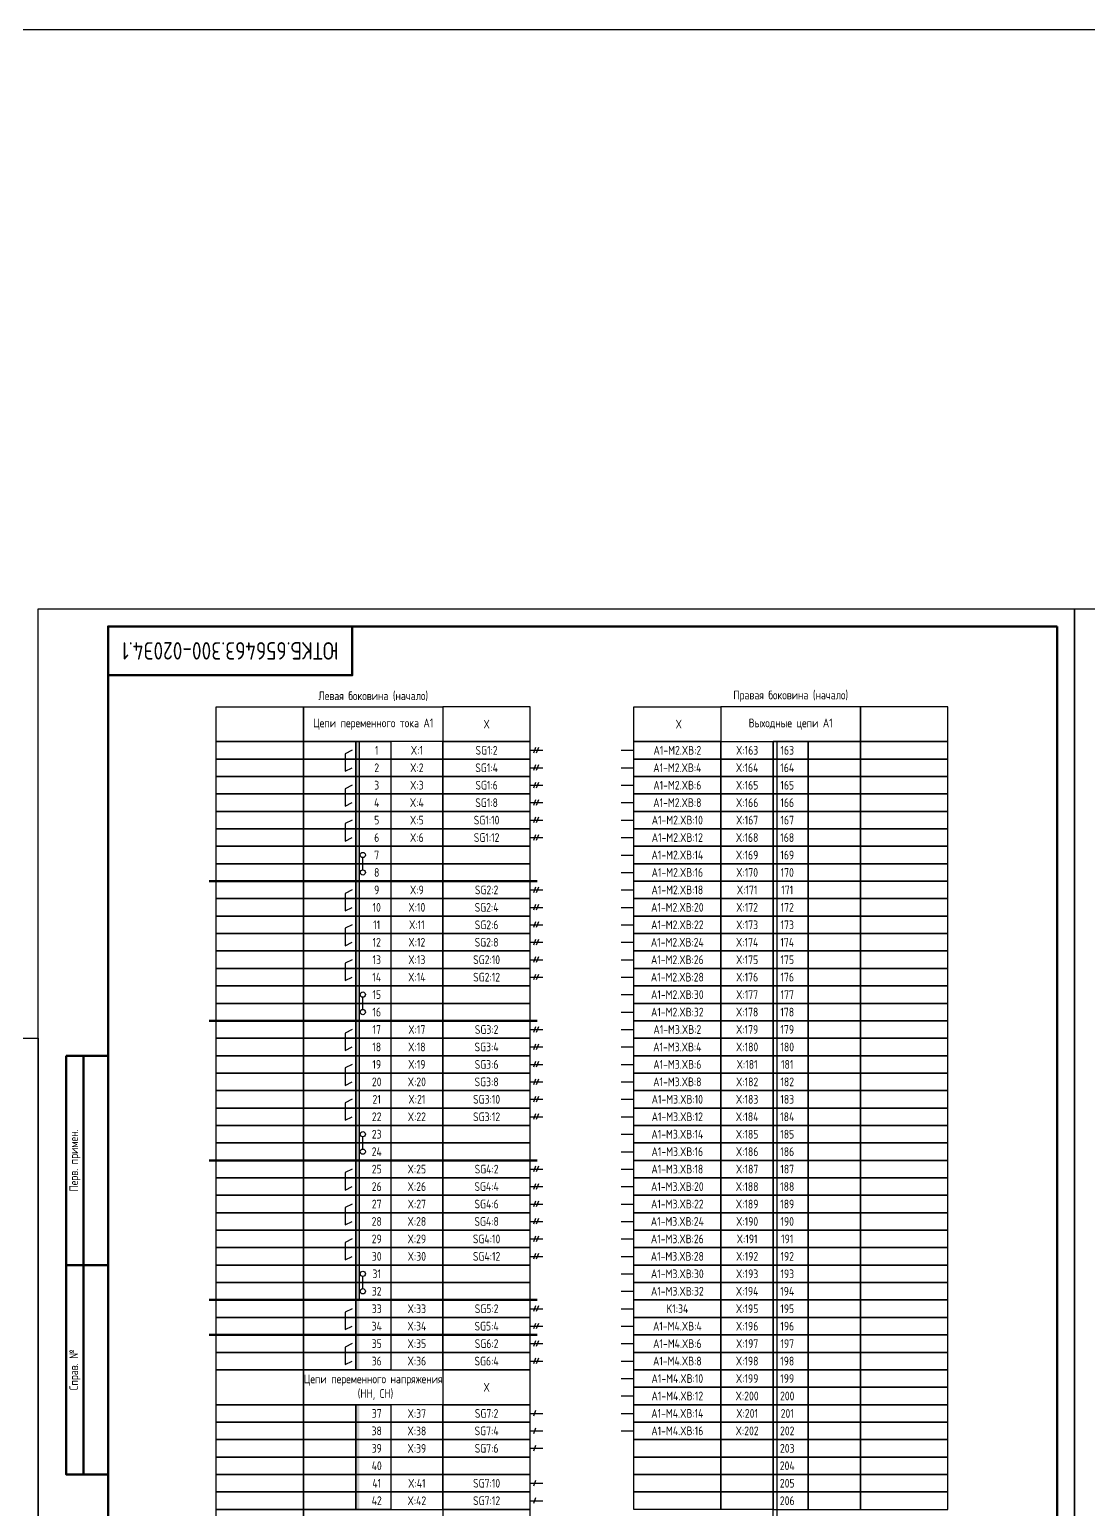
# Model space of a CAD drawing. Header units: millimetres. Extents: x -1117 to 5846, y -90 to 586.
# Drawn here: x 4617.5 to 4921, y 162 to 586 of the extents above; entities that cross this region are included whole.
import ezdxf

# ---------------------------------------------------------------- set-up
doc = ezdxf.new("R2010")
doc.units = ezdxf.units.MM
doc.styles.add('Gost_type_A', font='GOST_0.TTF')

# ---------------------------------------------------------------- blocks, each defined once
blk = doc.blocks.new('Штамп левый верхний')
at = {"lineweight": 50}
for points in [[(-12, 0), (-7, 0), (-7, -60), (-12, -60)], [(-7, 0), (0, 0), (0, -60), (-7, -60)], [(-12, -60), (-7, -60), (-7, -120), (-12, -120)], [(-7, -60), (0, -60), (0, -120), (-7, -120)]]:
    blk.add_lwpolyline(points, close=True, dxfattribs=at)
at = {"char_height": 2.5, "width": 60, "attachment_point": 5, "rotation": 90, "style": 'Gost_type_A'}
for s, insert in [('Перв. примен.', (-9.5, -30)), ('Справ. №', (-9.5, -90))]:
    blk.add_mtext(s, dxfattribs=dict(at, insert=insert))
blk = doc.blocks.new('Штамп угловой верхний')
at = {"lineweight": 50}
blk.add_lwpolyline([(0, 0), (70, 0), (70, -14), (0, -14)], close=True, dxfattribs=at)
blk = doc.blocks.new('Формат_А3')
blk.add_lwpolyline([(-420, 297), (0, 297), (0, 0), (-420, 0)], close=True)

msp = doc.modelspace()

# ---------------------------------------------------------------- hatches: boundary and pattern name
h = msp.add_hatch(color=256)
h.dxf.hatch_style = 1
h.paths.add_polyline_path([(4712, 382), (4711, 382), (4711, 342), (4712, 342)])
h = msp.add_hatch(color=256)
h.dxf.hatch_style = 1
h.paths.add_polyline_path([(4712, 342), (4711, 342), (4711, 302), (4712, 302)])
h = msp.add_hatch(color=256)
h.dxf.hatch_style = 1
h.paths.add_polyline_path([(4712, 302), (4711, 302), (4711, 262), (4712, 262)])
h = msp.add_hatch(color=256)
h.dxf.hatch_style = 1
h.paths.add_polyline_path([(4712, 262), (4711, 262), (4711, 202), (4712, 202)])
h = msp.add_hatch(color=7)
h.dxf.hatch_style = 1
h.paths.add_polyline_path([(4712, 192), (4711, 192), (4711, 162), (4712, 162)])

# ---------------------------------------------------------------- linework, layer by layer
for p, q in [((4761, 379.5), (4764.62, 379.5)), ((4762.54, 380.31), (4761.96, 378.69)), ((4763.33, 380.31), (4762.75, 378.69)), ((4787.04, 379.5), (4790.67, 379.5)), ((4761, 374.5), (4764.62, 374.5)), ((4762.54, 375.31), (4761.96, 373.69)), ((4763.33, 375.31), (4762.75, 373.69)), ((4787.04, 374.5), (4790.67, 374.5)), ((4761, 369.5), (4764.62, 369.5)), ((4762.54, 370.31), (4761.96, 368.69)), ((4763.33, 370.31), (4762.75, 368.69)), ((4787.04, 369.5), (4790.67, 369.5)), ((4762.54, 365.31), (4761.96, 363.69)), ((4763.33, 365.31), (4762.75, 363.69)), ((4761, 364.5), (4764.62, 364.5)), ((4787.04, 364.5), (4790.67, 364.5)), ((4761, 359.5), (4764.62, 359.5)), ((4762.54, 360.31), (4761.96, 358.69)), ((4763.33, 360.31), (4762.75, 358.69)), ((4787.04, 359.5), (4790.67, 359.5)), ((4761, 354.5), (4764.62, 354.5)), ((4762.54, 355.31), (4761.96, 353.69)), ((4763.33, 355.31), (4762.75, 353.69)), ((4787.04, 354.5), (4790.67, 354.5)), ((4713, 345.25), (4713, 348.75)), ((4787.04, 349.5), (4790.67, 349.5)), ((4787.04, 344.5), (4790.67, 344.5)), ((4761, 339.5), (4764.62, 339.5)), ((4762.54, 340.31), (4761.96, 338.69)), ((4763.33, 340.31), (4762.75, 338.69)), ((4787.04, 339.5), (4790.67, 339.5)), ((4762.54, 335.31), (4761.96, 333.69)), ((4763.33, 335.31), (4762.75, 333.69)), ((4761, 334.5), (4764.62, 334.5)), ((4787.04, 334.5), (4790.67, 334.5)), ((4761, 329.5), (4764.62, 329.5)), ((4762.54, 330.31), (4761.96, 328.69)), ((4763.33, 330.31), (4762.75, 328.69)), ((4787.04, 329.5), (4790.67, 329.5)), ((4761, 324.5), (4764.62, 324.5)), ((4762.54, 325.31), (4761.96, 323.69)), ((4763.33, 325.31), (4762.75, 323.69)), ((4787.04, 324.5), (4790.67, 324.5)), ((4761, 319.5), (4764.62, 319.5)), ((4762.54, 320.31), (4761.96, 318.69)), ((4763.33, 320.31), (4762.75, 318.69)), ((4787.04, 319.5), (4790.67, 319.5)), ((4761, 314.5), (4764.62, 314.5)), ((4762.54, 315.31), (4761.96, 313.69)), ((4763.33, 315.31), (4762.75, 313.69)), ((4787.04, 314.5), (4790.67, 314.5)), ((4713, 305.25), (4713, 308.75)), ((4787.04, 309.5), (4790.67, 309.5)), ((4787.04, 304.5), (4790.67, 304.5)), ((4761, 299.5), (4764.62, 299.5)), ((4762.54, 300.31), (4761.96, 298.69)), ((4763.33, 300.31), (4762.75, 298.69)), ((4787.04, 299.5), (4790.67, 299.5)), ((4761, 294.5), (4764.62, 294.5)), ((4762.54, 295.31), (4761.96, 293.69)), ((4763.33, 295.31), (4762.75, 293.69)), ((4787.04, 294.5), (4790.67, 294.5)), ((4761, 289.5), (4764.62, 289.5)), ((4762.54, 290.31), (4761.96, 288.69)), ((4763.33, 290.31), (4762.75, 288.69)), ((4787.04, 289.5), (4790.67, 289.5)), ((4761, 284.5), (4764.62, 284.5)), ((4762.54, 285.31), (4761.96, 283.69)), ((4763.33, 285.31), (4762.75, 283.69)), ((4787.04, 284.5), (4790.67, 284.5)), ((4762.54, 280.31), (4761.96, 278.69)), ((4763.33, 280.31), (4762.75, 278.69)), ((4761, 279.5), (4764.62, 279.5)), ((4787.04, 279.5), (4790.67, 279.5)), ((4761, 274.5), (4764.62, 274.5)), ((4762.54, 275.31), (4761.96, 273.69)), ((4763.33, 275.31), (4762.75, 273.69)), ((4787.04, 274.5), (4790.67, 274.5)), ((4713, 265.25), (4713, 268.75)), ((4787.04, 269.5), (4790.67, 269.5)), ((4787.04, 264.5), (4790.67, 264.5)), ((4761, 259.5), (4764.62, 259.5)), ((4762.54, 260.31), (4761.96, 258.69)), ((4763.33, 260.31), (4762.75, 258.69)), ((4787.04, 259.5), (4790.67, 259.5)), ((4761, 254.5), (4764.62, 254.5)), ((4762.54, 255.31), (4761.96, 253.69)), ((4763.33, 255.31), (4762.75, 253.69)), ((4787.04, 254.5), (4790.67, 254.5)), ((4762.54, 250.31), (4761.96, 248.69)), ((4763.33, 250.31), (4762.75, 248.69)), ((4761, 249.5), (4764.62, 249.5)), ((4787.04, 249.5), (4790.67, 249.5)), ((4761, 244.5), (4764.62, 244.5)), ((4762.54, 245.31), (4761.96, 243.69)), ((4763.33, 245.31), (4762.75, 243.69)), ((4787.04, 244.5), (4790.67, 244.5)), ((4761, 239.5), (4764.62, 239.5)), ((4762.54, 240.31), (4761.96, 238.69)), ((4763.33, 240.31), (4762.75, 238.69)), ((4787.04, 239.5), (4790.67, 239.5)), ((4761, 234.5), (4764.62, 234.5)), ((4762.54, 235.31), (4761.96, 233.69)), ((4763.33, 235.31), (4762.75, 233.69)), ((4787.04, 234.5), (4790.67, 234.5)), ((4787.04, 229.5), (4790.67, 229.5)), ((4713, 225.25), (4713, 228.75)), ((4787.04, 224.5), (4790.67, 224.5)), ((4761, 219.5), (4764.62, 219.5)), ((4762.54, 220.31), (4761.96, 218.69)), ((4763.33, 220.31), (4762.75, 218.69)), ((4787.04, 219.5), (4790.67, 219.5)), ((4761, 214.5), (4764.62, 214.5)), ((4762.54, 215.31), (4761.96, 213.69)), ((4763.33, 215.31), (4762.75, 213.69)), ((4787.04, 214.5), (4790.67, 214.5)), ((4761, 209.5), (4764.62, 209.5)), ((4762.54, 210.31), (4761.96, 208.69)), ((4763.33, 210.31), (4762.75, 208.69)), ((4787.04, 209.5), (4790.67, 209.5)), ((4761, 204.5), (4764.62, 204.5)), ((4762.54, 205.31), (4761.96, 203.69)), ((4763.33, 205.31), (4762.75, 203.69)), ((4787.04, 204.5), (4790.67, 204.5)), ((4787.04, 199.5), (4790.67, 199.5)), ((4787.04, 194.5), (4790.67, 194.5)), ((4761, 189.5), (4764.62, 189.5)), ((4762.54, 190.31), (4761.96, 188.69)), ((4787.04, 189.5), (4790.67, 189.5)), ((4761, 184.5), (4764.62, 184.5)), ((4762.54, 185.31), (4761.96, 183.69)), ((4787.04, 184.5), (4790.67, 184.5)), ((4761, 179.5), (4764.62, 179.5)), ((4762.54, 180.31), (4761.96, 178.69)), ((4762.54, 170.31), (4761.96, 168.69)), ((4761, 169.5), (4764.62, 169.5)), ((4761, 164.5), (4764.62, 164.5)), ((4762.54, 165.31), (4761.96, 163.69))]:
    msp.add_line(p, q)
at = {"lineweight": 50}
for p, q in [((4669, 342), (4763, 342)), ((4669, 302), (4763, 302)), ((4669, 262), (4763, 262)), ((4669, 222), (4763, 222)), ((4669, 212), (4763, 212))]:
    msp.add_line(p, q, dxfattribs=at)
at = {"color": 5}
msp.add_line((4711, 202), (4711, 202), dxfattribs=at)
for points in [[(-1117.42, 586), (5845.64, 586), (5845.64, -90), (-1117.42, -90)], [(4917, 420), (4917, 0), (4620, 0), (4620, 420)], [(5214, 420), (5214, 0), (4917, 0), (4917, 420)], [(4671, 392), (4696, 392), (4696, 382), (4671, 382)], [(4696, 392), (4736, 392), (4736, 382), (4696, 382)], [(4761, 392), (4736, 392), (4736, 382), (4761, 382)], [(4790.67, 392), (4815.67, 392), (4815.67, 382), (4790.67, 382)], [(4855.67, 392), (4815.67, 392), (4815.67, 382), (4855.67, 382)], [(4880.67, 392), (4855.67, 392), (4855.67, 382), (4880.67, 382)], [(4671, 382), (4696, 382), (4696, 377), (4671, 377)], [(4696, 382), (4711, 382), (4711, 377), (4696, 377)], [(4711, 382), (4721, 382), (4721, 377), (4711, 377)], [(4736, 382), (4721, 382), (4721, 377), (4736, 377)], [(4761, 382), (4736, 382), (4736, 377), (4761, 377)], [(4815.67, 382), (4830.67, 382), (4830.67, 377), (4815.67, 377)], [(4840.67, 382), (4830.67, 382), (4830.67, 377), (4840.67, 377)], [(4830.67, 382), (4831.67, 382), (4831.67, 122), (4830.67, 122)], [(4855.67, 382), (4840.67, 382), (4840.67, 377), (4855.67, 377)], [(4880.67, 382), (4855.67, 382), (4855.67, 377), (4880.67, 377)], [(4671, 377), (4696, 377), (4696, 372), (4671, 372)], [(4696, 377), (4711, 377), (4711, 372), (4696, 372)], [(4711, 377), (4721, 377), (4721, 372), (4711, 372)], [(4736, 377), (4721, 377), (4721, 372), (4736, 372)], [(4761, 377), (4736, 377), (4736, 372), (4761, 372)], [(4815.67, 377), (4830.67, 377), (4830.67, 372), (4815.67, 372)], [(4840.67, 377), (4830.67, 377), (4830.67, 372), (4840.67, 372)], [(4855.67, 377), (4840.67, 377), (4840.67, 372), (4855.67, 372)], [(4880.67, 377), (4855.67, 377), (4855.67, 372), (4880.67, 372)], [(4671, 372), (4696, 372), (4696, 367), (4671, 367)], [(4696, 372), (4711, 372), (4711, 367), (4696, 367)], [(4711, 372), (4721, 372), (4721, 367), (4711, 367)], [(4736, 372), (4721, 372), (4721, 367), (4736, 367)], [(4761, 372), (4736, 372), (4736, 367), (4761, 367)], [(4815.67, 372), (4830.67, 372), (4830.67, 367), (4815.67, 367)], [(4840.67, 372), (4830.67, 372), (4830.67, 367), (4840.67, 367)], [(4855.67, 372), (4840.67, 372), (4840.67, 367), (4855.67, 367)], [(4880.67, 372), (4855.67, 372), (4855.67, 367), (4880.67, 367)], [(4671, 367), (4696, 367), (4696, 362), (4671, 362)], [(4696, 367), (4711, 367), (4711, 362), (4696, 362)], [(4711, 367), (4721, 367), (4721, 362), (4711, 362)], [(4736, 367), (4721, 367), (4721, 362), (4736, 362)], [(4761, 367), (4736, 367), (4736, 362), (4761, 362)], [(4815.67, 367), (4830.67, 367), (4830.67, 362), (4815.67, 362)], [(4840.67, 367), (4830.67, 367), (4830.67, 362), (4840.67, 362)], [(4855.67, 367), (4840.67, 367), (4840.67, 362), (4855.67, 362)], [(4880.67, 367), (4855.67, 367), (4855.67, 362), (4880.67, 362)], [(4671, 362), (4696, 362), (4696, 357), (4671, 357)], [(4696, 362), (4711, 362), (4711, 357), (4696, 357)], [(4711, 362), (4721, 362), (4721, 357), (4711, 357)], [(4736, 362), (4721, 362), (4721, 357), (4736, 357)], [(4761, 362), (4736, 362), (4736, 357), (4761, 357)], [(4815.67, 362), (4830.67, 362), (4830.67, 357), (4815.67, 357)], [(4840.67, 362), (4830.67, 362), (4830.67, 357), (4840.67, 357)], [(4855.67, 362), (4840.67, 362), (4840.67, 357), (4855.67, 357)], [(4880.67, 362), (4855.67, 362), (4855.67, 357), (4880.67, 357)], [(4671, 357), (4696, 357), (4696, 352), (4671, 352)], [(4696, 357), (4711, 357), (4711, 352), (4696, 352)], [(4711, 357), (4721, 357), (4721, 352), (4711, 352)], [(4736, 357), (4721, 357), (4721, 352), (4736, 352)], [(4761, 357), (4736, 357), (4736, 352), (4761, 352)], [(4815.67, 357), (4830.67, 357), (4830.67, 352), (4815.67, 352)], [(4840.67, 357), (4830.67, 357), (4830.67, 352), (4840.67, 352)], [(4855.67, 357), (4840.67, 357), (4840.67, 352), (4855.67, 352)], [(4880.67, 357), (4855.67, 357), (4855.67, 352), (4880.67, 352)], [(4671, 352), (4696, 352), (4696, 347), (4671, 347)], [(4696, 352), (4711, 352), (4711, 347), (4696, 347)], [(4711, 352), (4721, 352), (4721, 347), (4711, 347)], [(4736, 352), (4721, 352), (4721, 347), (4736, 347)], [(4761, 352), (4736, 352), (4736, 347), (4761, 347)], [(4815.67, 352), (4830.67, 352), (4830.67, 347), (4815.67, 347)], [(4840.67, 352), (4830.67, 352), (4830.67, 347), (4840.67, 347)], [(4855.67, 352), (4840.67, 352), (4840.67, 347), (4855.67, 347)], [(4880.67, 352), (4855.67, 352), (4855.67, 347), (4880.67, 347)], [(4671, 347), (4696, 347), (4696, 342), (4671, 342)], [(4696, 347), (4711, 347), (4711, 342), (4696, 342)], [(4711, 347), (4721, 347), (4721, 342), (4711, 342)], [(4736, 347), (4721, 347), (4721, 342), (4736, 342)], [(4761, 347), (4736, 347), (4736, 342), (4761, 342)], [(4815.67, 347), (4830.67, 347), (4830.67, 342), (4815.67, 342)], [(4840.67, 347), (4830.67, 347), (4830.67, 342), (4840.67, 342)], [(4855.67, 347), (4840.67, 347), (4840.67, 342), (4855.67, 342)], [(4880.67, 347), (4855.67, 347), (4855.67, 342), (4880.67, 342)], [(4671, 342), (4696, 342), (4696, 337), (4671, 337)], [(4696, 342), (4711, 342), (4711, 337), (4696, 337)], [(4711, 342), (4721, 342), (4721, 337), (4711, 337)], [(4736, 342), (4721, 342), (4721, 337), (4736, 337)], [(4761, 342), (4736, 342), (4736, 337), (4761, 337)], [(4815.67, 342), (4830.67, 342), (4830.67, 337), (4815.67, 337)], [(4840.67, 342), (4830.67, 342), (4830.67, 337), (4840.67, 337)], [(4855.67, 342), (4840.67, 342), (4840.67, 337), (4855.67, 337)], [(4880.67, 342), (4855.67, 342), (4855.67, 337), (4880.67, 337)], [(4671, 337), (4696, 337), (4696, 332), (4671, 332)], [(4696, 337), (4711, 337), (4711, 332), (4696, 332)], [(4711, 337), (4721, 337), (4721, 332), (4711, 332)], [(4736, 337), (4721, 337), (4721, 332), (4736, 332)], [(4761, 337), (4736, 337), (4736, 332), (4761, 332)], [(4815.67, 337), (4830.67, 337), (4830.67, 332), (4815.67, 332)], [(4840.67, 337), (4830.67, 337), (4830.67, 332), (4840.67, 332)], [(4855.67, 337), (4840.67, 337), (4840.67, 332), (4855.67, 332)], [(4880.67, 337), (4855.67, 337), (4855.67, 332), (4880.67, 332)], [(4671, 332), (4696, 332), (4696, 327), (4671, 327)], [(4696, 332), (4711, 332), (4711, 327), (4696, 327)], [(4711, 332), (4721, 332), (4721, 327), (4711, 327)], [(4736, 332), (4721, 332), (4721, 327), (4736, 327)], [(4761, 332), (4736, 332), (4736, 327), (4761, 327)], [(4815.67, 332), (4830.67, 332), (4830.67, 327), (4815.67, 327)], [(4815.67, 332), (4830.67, 332), (4830.67, 327), (4815.67, 327)], [(4840.67, 332), (4830.67, 332), (4830.67, 327), (4840.67, 327)], [(4840.67, 332), (4830.67, 332), (4830.67, 327), (4840.67, 327)], [(4855.67, 332), (4840.67, 332), (4840.67, 327), (4855.67, 327)], [(4855.67, 332), (4840.67, 332), (4840.67, 327), (4855.67, 327)], [(4880.67, 332), (4855.67, 332), (4855.67, 327), (4880.67, 327)], [(4880.67, 332), (4855.67, 332), (4855.67, 327), (4880.67, 327)], [(4671, 327), (4696, 327), (4696, 322), (4671, 322)], [(4696, 327), (4711, 327), (4711, 322), (4696, 322)], [(4711, 327), (4721, 327), (4721, 322), (4711, 322)], [(4736, 327), (4721, 327), (4721, 322), (4736, 322)], [(4761, 327), (4736, 327), (4736, 322), (4761, 322)], [(4815.67, 327), (4830.67, 327), (4830.67, 322), (4815.67, 322)], [(4815.67, 327), (4830.67, 327), (4830.67, 322), (4815.67, 322)], [(4840.67, 327), (4830.67, 327), (4830.67, 322), (4840.67, 322)], [(4840.67, 327), (4830.67, 327), (4830.67, 322), (4840.67, 322)], [(4855.67, 327), (4840.67, 327), (4840.67, 322), (4855.67, 322)], [(4855.67, 327), (4840.67, 327), (4840.67, 322), (4855.67, 322)], [(4880.67, 327), (4855.67, 327), (4855.67, 322), (4880.67, 322)], [(4880.67, 327), (4855.67, 327), (4855.67, 322), (4880.67, 322)], [(4671, 322), (4696, 322), (4696, 317), (4671, 317)], [(4696, 322), (4711, 322), (4711, 317), (4696, 317)], [(4711, 322), (4721, 322), (4721, 317), (4711, 317)], [(4736, 322), (4721, 322), (4721, 317), (4736, 317)], [(4761, 322), (4736, 322), (4736, 317), (4761, 317)], [(4815.67, 322), (4830.67, 322), (4830.67, 317), (4815.67, 317)], [(4815.67, 322), (4830.67, 322), (4830.67, 317), (4815.67, 317)], [(4840.67, 322), (4830.67, 322), (4830.67, 317), (4840.67, 317)], [(4840.67, 322), (4830.67, 322), (4830.67, 317), (4840.67, 317)], [(4855.67, 322), (4840.67, 322), (4840.67, 317), (4855.67, 317)], [(4855.67, 322), (4840.67, 322), (4840.67, 317), (4855.67, 317)], [(4880.67, 322), (4855.67, 322), (4855.67, 317), (4880.67, 317)], [(4880.67, 322), (4855.67, 322), (4855.67, 317), (4880.67, 317)], [(4671, 317), (4696, 317), (4696, 312), (4671, 312)], [(4696, 317), (4711, 317), (4711, 312), (4696, 312)], [(4711, 317), (4721, 317), (4721, 312), (4711, 312)], [(4736, 317), (4721, 317), (4721, 312), (4736, 312)], [(4761, 317), (4736, 317), (4736, 312), (4761, 312)], [(4815.67, 317), (4830.67, 317), (4830.67, 312), (4815.67, 312)], [(4840.67, 317), (4830.67, 317), (4830.67, 312), (4840.67, 312)], [(4855.67, 317), (4840.67, 317), (4840.67, 312), (4855.67, 312)], [(4880.67, 317), (4855.67, 317), (4855.67, 312), (4880.67, 312)], [(4671, 312), (4696, 312), (4696, 307), (4671, 307)], [(4696, 312), (4711, 312), (4711, 307), (4696, 307)], [(4711, 312), (4721, 312), (4721, 307), (4711, 307)], [(4736, 312), (4721, 312), (4721, 307), (4736, 307)], [(4761, 312), (4736, 312), (4736, 307), (4761, 307)], [(4815.67, 312), (4830.67, 312), (4830.67, 307), (4815.67, 307)], [(4840.67, 312), (4830.67, 312), (4830.67, 307), (4840.67, 307)], [(4855.67, 312), (4840.67, 312), (4840.67, 307), (4855.67, 307)], [(4880.67, 312), (4855.67, 312), (4855.67, 307), (4880.67, 307)], [(4671, 307), (4696, 307), (4696, 302), (4671, 302)], [(4696, 307), (4711, 307), (4711, 302), (4696, 302)], [(4711, 307), (4721, 307), (4721, 302), (4711, 302)], [(4736, 307), (4721, 307), (4721, 302), (4736, 302)], [(4761, 307), (4736, 307), (4736, 302), (4761, 302)], [(4815.67, 307), (4830.67, 307), (4830.67, 302), (4815.67, 302)], [(4840.67, 307), (4830.67, 307), (4830.67, 302), (4840.67, 302)], [(4855.67, 307), (4840.67, 307), (4840.67, 302), (4855.67, 302)], [(4880.67, 307), (4855.67, 307), (4855.67, 302), (4880.67, 302)], [(4671, 302), (4696, 302), (4696, 297), (4671, 297)], [(4696, 302), (4711, 302), (4711, 297), (4696, 297)], [(4711, 302), (4721, 302), (4721, 297), (4711, 297)], [(4736, 302), (4721, 302), (4721, 297), (4736, 297)], [(4761, 302), (4736, 302), (4736, 297), (4761, 297)], [(4815.67, 302), (4830.67, 302), (4830.67, 297), (4815.67, 297)], [(4840.67, 302), (4830.67, 302), (4830.67, 297), (4840.67, 297)], [(4855.67, 302), (4840.67, 302), (4840.67, 297), (4855.67, 297)], [(4880.67, 302), (4855.67, 302), (4855.67, 297), (4880.67, 297)], [(4671, 297), (4696, 297), (4696, 292), (4671, 292)], [(4696, 297), (4711, 297), (4711, 292), (4696, 292)], [(4711, 297), (4721, 297), (4721, 292), (4711, 292)], [(4736, 297), (4721, 297), (4721, 292), (4736, 292)], [(4761, 297), (4736, 297), (4736, 292), (4761, 292)], [(4790.67, 297), (4815.67, 297), (4815.67, 292), (4790.67, 292)], [(4815.67, 297), (4830.67, 297), (4830.67, 292), (4815.67, 292)], [(4840.67, 297), (4830.67, 297), (4830.67, 292), (4840.67, 292)], [(4855.67, 297), (4840.67, 297), (4840.67, 292), (4855.67, 292)], [(4880.67, 297), (4855.67, 297), (4855.67, 292), (4880.67, 292)], [(4671, 292), (4696, 292), (4696, 287), (4671, 287)], [(4696, 292), (4711, 292), (4711, 287), (4696, 287)], [(4711, 292), (4721, 292), (4721, 287), (4711, 287)], [(4736, 292), (4721, 292), (4721, 287), (4736, 287)], [(4761, 292), (4736, 292), (4736, 287), (4761, 287)], [(4790.67, 292), (4815.67, 292), (4815.67, 287), (4790.67, 287)], [(4815.67, 292), (4830.67, 292), (4830.67, 287), (4815.67, 287)], [(4840.67, 292), (4830.67, 292), (4830.67, 287), (4840.67, 287)], [(4855.67, 292), (4840.67, 292), (4840.67, 287), (4855.67, 287)], [(4880.67, 292), (4855.67, 292), (4855.67, 287), (4880.67, 287)], [(4671, 287), (4696, 287), (4696, 282), (4671, 282)], [(4696, 287), (4711, 287), (4711, 282), (4696, 282)], [(4711, 287), (4721, 287), (4721, 282), (4711, 282)], [(4736, 287), (4721, 287), (4721, 282), (4736, 282)], [(4761, 287), (4736, 287), (4736, 282), (4761, 282)], [(4790.67, 287), (4815.67, 287), (4815.67, 282), (4790.67, 282)], [(4790.67, 287), (4815.67, 287), (4815.67, 282), (4790.67, 282)], [(4815.67, 287), (4830.67, 287), (4830.67, 282), (4815.67, 282)], [(4815.67, 287), (4830.67, 287), (4830.67, 282), (4815.67, 282)], [(4840.67, 287), (4830.67, 287), (4830.67, 282), (4840.67, 282)], [(4840.67, 287), (4830.67, 287), (4830.67, 282), (4840.67, 282)], [(4855.67, 287), (4840.67, 287), (4840.67, 282), (4855.67, 282)], [(4855.67, 287), (4840.67, 287), (4840.67, 282), (4855.67, 282)], [(4880.67, 287), (4855.67, 287), (4855.67, 282), (4880.67, 282)], [(4880.67, 287), (4855.67, 287), (4855.67, 282), (4880.67, 282)], [(4671, 282), (4696, 282), (4696, 277), (4671, 277)], [(4696, 282), (4711, 282), (4711, 277), (4696, 277)], [(4711, 282), (4721, 282), (4721, 277), (4711, 277)], [(4736, 282), (4721, 282), (4721, 277), (4736, 277)], [(4761, 282), (4736, 282), (4736, 277), (4761, 277)], [(4790.67, 282), (4815.67, 282), (4815.67, 277), (4790.67, 277)], [(4790.67, 282), (4815.67, 282), (4815.67, 277), (4790.67, 277)], [(4815.67, 282), (4830.67, 282), (4830.67, 277), (4815.67, 277)], [(4815.67, 282), (4830.67, 282), (4830.67, 277), (4815.67, 277)], [(4840.67, 282), (4830.67, 282), (4830.67, 277), (4840.67, 277)], [(4840.67, 282), (4830.67, 282), (4830.67, 277), (4840.67, 277)], [(4855.67, 282), (4840.67, 282), (4840.67, 277), (4855.67, 277)], [(4855.67, 282), (4840.67, 282), (4840.67, 277), (4855.67, 277)], [(4880.67, 282), (4855.67, 282), (4855.67, 277), (4880.67, 277)], [(4880.67, 282), (4855.67, 282), (4855.67, 277), (4880.67, 277)], [(4671, 277), (4696, 277), (4696, 272), (4671, 272)], [(4696, 277), (4711, 277), (4711, 272), (4696, 272)], [(4711, 277), (4721, 277), (4721, 272), (4711, 272)], [(4736, 277), (4721, 277), (4721, 272), (4736, 272)], [(4761, 277), (4736, 277), (4736, 272), (4761, 272)], [(4790.67, 277), (4815.67, 277), (4815.67, 272), (4790.67, 272)], [(4790.67, 277), (4815.67, 277), (4815.67, 272), (4790.67, 272)], [(4815.67, 277), (4830.67, 277), (4830.67, 272), (4815.67, 272)], [(4815.67, 277), (4830.67, 277), (4830.67, 272), (4815.67, 272)], [(4840.67, 277), (4830.67, 277), (4830.67, 272), (4840.67, 272)], [(4840.67, 277), (4830.67, 277), (4830.67, 272), (4840.67, 272)], [(4855.67, 277), (4840.67, 277), (4840.67, 272), (4855.67, 272)], [(4855.67, 277), (4840.67, 277), (4840.67, 272), (4855.67, 272)], [(4880.67, 277), (4855.67, 277), (4855.67, 272), (4880.67, 272)], [(4880.67, 277), (4855.67, 277), (4855.67, 272), (4880.67, 272)], [(4671, 272), (4696, 272), (4696, 267), (4671, 267)], [(4696, 272), (4711, 272), (4711, 267), (4696, 267)], [(4711, 272), (4721, 272), (4721, 267), (4711, 267)], [(4736, 272), (4721, 272), (4721, 267), (4736, 267)], [(4761, 272), (4736, 272), (4736, 267), (4761, 267)], [(4790.67, 272), (4815.67, 272), (4815.67, 267), (4790.67, 267)], [(4790.67, 272), (4815.67, 272), (4815.67, 267), (4790.67, 267)], [(4815.67, 272), (4830.67, 272), (4830.67, 267), (4815.67, 267)], [(4815.67, 272), (4830.67, 272), (4830.67, 267), (4815.67, 267)], [(4840.67, 272), (4830.67, 272), (4830.67, 267), (4840.67, 267)], [(4840.67, 272), (4830.67, 272), (4830.67, 267), (4840.67, 267)], [(4855.67, 272), (4840.67, 272), (4840.67, 267), (4855.67, 267)], [(4855.67, 272), (4840.67, 272), (4840.67, 267), (4855.67, 267)], [(4880.67, 272), (4855.67, 272), (4855.67, 267), (4880.67, 267)], [(4880.67, 272), (4855.67, 272), (4855.67, 267), (4880.67, 267)], [(4671, 267), (4696, 267), (4696, 262), (4671, 262)], [(4696, 267), (4711, 267), (4711, 262), (4696, 262)], [(4711, 267), (4721, 267), (4721, 262), (4711, 262)], [(4736, 267), (4721, 267), (4721, 262), (4736, 262)], [(4761, 267), (4736, 267), (4736, 262), (4761, 262)], [(4790.67, 267), (4815.67, 267), (4815.67, 262), (4790.67, 262)], [(4815.67, 267), (4830.67, 267), (4830.67, 262), (4815.67, 262)], [(4840.67, 267), (4830.67, 267), (4830.67, 262), (4840.67, 262)], [(4855.67, 267), (4840.67, 267), (4840.67, 262), (4855.67, 262)], [(4880.67, 267), (4855.67, 267), (4855.67, 262), (4880.67, 262)], [(4671, 262), (4696, 262), (4696, 257), (4671, 257)], [(4696, 262), (4711, 262), (4711, 257), (4696, 257)], [(4711, 262), (4721, 262), (4721, 257), (4711, 257)], [(4736, 262), (4721, 262), (4721, 257), (4736, 257)], [(4761, 262), (4736, 262), (4736, 257), (4761, 257)], [(4790.67, 262), (4815.67, 262), (4815.67, 257), (4790.67, 257)], [(4815.67, 262), (4830.67, 262), (4830.67, 257), (4815.67, 257)], [(4840.67, 262), (4830.67, 262), (4830.67, 257), (4840.67, 257)], [(4855.67, 262), (4840.67, 262), (4840.67, 257), (4855.67, 257)], [(4880.67, 262), (4855.67, 262), (4855.67, 257), (4880.67, 257)], [(4671, 257), (4696, 257), (4696, 252), (4671, 252)], [(4696, 257), (4711, 257), (4711, 252), (4696, 252)], [(4711, 257), (4721, 257), (4721, 252), (4711, 252)], [(4736, 257), (4721, 257), (4721, 252), (4736, 252)], [(4761, 257), (4736, 257), (4736, 252), (4761, 252)], [(4790.67, 257), (4815.67, 257), (4815.67, 252), (4790.67, 252)], [(4815.67, 257), (4830.67, 257), (4830.67, 252), (4815.67, 252)], [(4840.67, 257), (4830.67, 257), (4830.67, 252), (4840.67, 252)], [(4855.67, 257), (4840.67, 257), (4840.67, 252), (4855.67, 252)], [(4880.67, 257), (4855.67, 257), (4855.67, 252), (4880.67, 252)], [(4671, 252), (4696, 252), (4696, 247), (4671, 247)], [(4696, 252), (4711, 252), (4711, 247), (4696, 247)], [(4711, 252), (4721, 252), (4721, 247), (4711, 247)], [(4736, 252), (4721, 252), (4721, 247), (4736, 247)], [(4761, 252), (4736, 252), (4736, 247), (4761, 247)], [(4790.67, 252), (4815.67, 252), (4815.67, 247), (4790.67, 247)], [(4815.67, 252), (4830.67, 252), (4830.67, 247), (4815.67, 247)], [(4840.67, 252), (4830.67, 252), (4830.67, 247), (4840.67, 247)], [(4855.67, 252), (4840.67, 252), (4840.67, 247), (4855.67, 247)], [(4880.67, 252), (4855.67, 252), (4855.67, 247), (4880.67, 247)], [(4671, 247), (4696, 247), (4696, 242), (4671, 242)], [(4696, 247), (4711, 247), (4711, 242), (4696, 242)], [(4711, 247), (4721, 247), (4721, 242), (4711, 242)], [(4736, 247), (4721, 247), (4721, 242), (4736, 242)], [(4761, 247), (4736, 247), (4736, 242), (4761, 242)], [(4790.67, 247), (4815.67, 247), (4815.67, 242), (4790.67, 242)], [(4815.67, 247), (4830.67, 247), (4830.67, 242), (4815.67, 242)], [(4840.67, 247), (4830.67, 247), (4830.67, 242), (4840.67, 242)], [(4855.67, 247), (4840.67, 247), (4840.67, 242), (4855.67, 242)], [(4880.67, 247), (4855.67, 247), (4855.67, 242), (4880.67, 242)], [(4671, 242), (4696, 242), (4696, 237), (4671, 237)], [(4696, 242), (4711, 242), (4711, 237), (4696, 237)], [(4711, 242), (4721, 242), (4721, 237), (4711, 237)], [(4736, 242), (4721, 242), (4721, 237), (4736, 237)], [(4761, 242), (4736, 242), (4736, 237), (4761, 237)], [(4790.67, 242), (4815.67, 242), (4815.67, 237), (4790.67, 237)], [(4815.67, 242), (4830.67, 242), (4830.67, 237), (4815.67, 237)], [(4840.67, 242), (4830.67, 242), (4830.67, 237), (4840.67, 237)], [(4855.67, 242), (4840.67, 242), (4840.67, 237), (4855.67, 237)], [(4880.67, 242), (4855.67, 242), (4855.67, 237), (4880.67, 237)], [(4671, 237), (4696, 237), (4696, 232), (4671, 232)], [(4696, 237), (4711, 237), (4711, 232), (4696, 232)], [(4711, 237), (4721, 237), (4721, 232), (4711, 232)], [(4736, 237), (4721, 237), (4721, 232), (4736, 232)], [(4761, 237), (4736, 237), (4736, 232), (4761, 232)], [(4790.67, 237), (4815.67, 237), (4815.67, 232), (4790.67, 232)], [(4790.67, 237), (4815.67, 237), (4815.67, 232), (4790.67, 232)], [(4815.67, 237), (4830.67, 237), (4830.67, 232), (4815.67, 232)], [(4815.67, 237), (4830.67, 237), (4830.67, 232), (4815.67, 232)], [(4840.67, 237), (4830.67, 237), (4830.67, 232), (4840.67, 232)], [(4840.67, 237), (4830.67, 237), (4830.67, 232), (4840.67, 232)], [(4855.67, 237), (4840.67, 237), (4840.67, 232), (4855.67, 232)], [(4855.67, 237), (4840.67, 237), (4840.67, 232), (4855.67, 232)], [(4880.67, 237), (4855.67, 237), (4855.67, 232), (4880.67, 232)], [(4880.67, 237), (4855.67, 237), (4855.67, 232), (4880.67, 232)], [(4671, 232), (4696, 232), (4696, 227), (4671, 227)], [(4696, 232), (4711, 232), (4711, 227), (4696, 227)], [(4711, 232), (4721, 232), (4721, 227), (4711, 227)], [(4736, 232), (4721, 232), (4721, 227), (4736, 227)], [(4761, 232), (4736, 232), (4736, 227), (4761, 227)], [(4790.67, 232), (4815.67, 232), (4815.67, 227), (4790.67, 227)], [(4790.67, 232), (4815.67, 232), (4815.67, 227), (4790.67, 227)], [(4815.67, 232), (4830.67, 232), (4830.67, 227), (4815.67, 227)], [(4815.67, 232), (4830.67, 232), (4830.67, 227), (4815.67, 227)], [(4840.67, 232), (4830.67, 232), (4830.67, 227), (4840.67, 227)], [(4840.67, 232), (4830.67, 232), (4830.67, 227), (4840.67, 227)], [(4855.67, 232), (4840.67, 232), (4840.67, 227), (4855.67, 227)], [(4855.67, 232), (4840.67, 232), (4840.67, 227), (4855.67, 227)], [(4880.67, 232), (4855.67, 232), (4855.67, 227), (4880.67, 227)], [(4880.67, 232), (4855.67, 232), (4855.67, 227), (4880.67, 227)], [(4671, 227), (4696, 227), (4696, 222), (4671, 222)], [(4696, 227), (4711, 227), (4711, 222), (4696, 222)], [(4711, 227), (4721, 227), (4721, 222), (4711, 222)], [(4736, 227), (4721, 227), (4721, 222), (4736, 222)], [(4761, 227), (4736, 227), (4736, 222), (4761, 222)], [(4790.67, 227), (4815.67, 227), (4815.67, 222), (4790.67, 222)], [(4790.67, 227), (4815.67, 227), (4815.67, 222), (4790.67, 222)], [(4815.67, 227), (4830.67, 227), (4830.67, 222), (4815.67, 222)], [(4815.67, 227), (4830.67, 227), (4830.67, 222), (4815.67, 222)], [(4840.67, 227), (4830.67, 227), (4830.67, 222), (4840.67, 222)], [(4840.67, 227), (4830.67, 227), (4830.67, 222), (4840.67, 222)], [(4855.67, 227), (4840.67, 227), (4840.67, 222), (4855.67, 222)], [(4855.67, 227), (4840.67, 227), (4840.67, 222), (4855.67, 222)], [(4880.67, 227), (4855.67, 227), (4855.67, 222), (4880.67, 222)], [(4880.67, 227), (4855.67, 227), (4855.67, 222), (4880.67, 222)], [(4671, 222), (4696, 222), (4696, 217), (4671, 217)], [(4696, 222), (4711, 222), (4711, 217), (4696, 217)], [(4711, 222), (4721, 222), (4721, 217), (4711, 217)], [(4736, 222), (4721, 222), (4721, 217), (4736, 217)], [(4761, 222), (4736, 222), (4736, 217), (4761, 217)], [(4790.67, 222), (4815.67, 222), (4815.67, 217), (4790.67, 217)], [(4815.67, 222), (4830.67, 222), (4830.67, 217), (4815.67, 217)], [(4840.67, 222), (4830.67, 222), (4830.67, 217), (4840.67, 217)], [(4855.67, 222), (4840.67, 222), (4840.67, 217), (4855.67, 217)], [(4880.67, 222), (4855.67, 222), (4855.67, 217), (4880.67, 217)], [(4671, 217), (4696, 217), (4696, 212), (4671, 212)], [(4696, 217), (4711, 217), (4711, 212), (4696, 212)], [(4711, 217), (4721, 217), (4721, 212), (4711, 212)], [(4736, 217), (4721, 217), (4721, 212), (4736, 212)], [(4761, 217), (4736, 217), (4736, 212), (4761, 212)], [(4790.67, 217), (4815.67, 217), (4815.67, 212), (4790.67, 212)], [(4815.67, 217), (4830.67, 217), (4830.67, 212), (4815.67, 212)], [(4840.67, 217), (4830.67, 217), (4830.67, 212), (4840.67, 212)], [(4855.67, 217), (4840.67, 217), (4840.67, 212), (4855.67, 212)], [(4880.67, 217), (4855.67, 217), (4855.67, 212), (4880.67, 212)], [(4671, 212), (4696, 212), (4696, 207), (4671, 207)], [(4696, 212), (4711, 212), (4711, 207), (4696, 207)], [(4711, 212), (4721, 212), (4721, 207), (4711, 207)], [(4736, 212), (4721, 212), (4721, 207), (4736, 207)], [(4761, 212), (4736, 212), (4736, 207), (4761, 207)], [(4790.67, 212), (4815.67, 212), (4815.67, 207), (4790.67, 207)], [(4815.67, 212), (4830.67, 212), (4830.67, 207), (4815.67, 207)], [(4840.67, 212), (4830.67, 212), (4830.67, 207), (4840.67, 207)], [(4855.67, 212), (4840.67, 212), (4840.67, 207), (4855.67, 207)], [(4880.67, 212), (4855.67, 212), (4855.67, 207), (4880.67, 207)], [(4671, 207), (4696, 207), (4696, 202), (4671, 202)], [(4696, 207), (4711, 207), (4711, 202), (4696, 202)], [(4711, 207), (4721, 207), (4721, 202), (4711, 202)], [(4736, 207), (4721, 207), (4721, 202), (4736, 202)], [(4761, 207), (4736, 207), (4736, 202), (4761, 202)], [(4790.67, 207), (4815.67, 207), (4815.67, 202), (4790.67, 202)], [(4815.67, 207), (4830.67, 207), (4830.67, 202), (4815.67, 202)], [(4840.67, 207), (4830.67, 207), (4830.67, 202), (4840.67, 202)], [(4855.67, 207), (4840.67, 207), (4840.67, 202), (4855.67, 202)], [(4880.67, 207), (4855.67, 207), (4855.67, 202), (4880.67, 202)], [(4671, 202), (4696, 202), (4696, 192), (4671, 192)], [(4696, 202), (4736, 202), (4736, 192), (4696, 192)], [(4761, 202), (4736, 202), (4736, 192), (4761, 192)], [(4790.67, 202), (4815.67, 202), (4815.67, 197), (4790.67, 197)], [(4815.67, 202), (4830.67, 202), (4830.67, 197), (4815.67, 197)], [(4840.67, 202), (4830.67, 202), (4830.67, 197), (4840.67, 197)], [(4855.67, 202), (4840.67, 202), (4840.67, 197), (4855.67, 197)], [(4880.67, 202), (4855.67, 202), (4855.67, 197), (4880.67, 197)], [(4790.67, 197), (4815.67, 197), (4815.67, 192), (4790.67, 192)], [(4815.67, 197), (4830.67, 197), (4830.67, 192), (4815.67, 192)], [(4840.67, 197), (4830.67, 197), (4830.67, 192), (4840.67, 192)], [(4855.67, 197), (4840.67, 197), (4840.67, 192), (4855.67, 192)], [(4880.67, 197), (4855.67, 197), (4855.67, 192), (4880.67, 192)], [(4671, 192), (4696, 192), (4696, 187), (4671, 187)], [(4696, 192), (4711, 192), (4711, 187), (4696, 187)], [(4711, 192), (4721, 192), (4721, 187), (4711, 187)], [(4736, 192), (4721, 192), (4721, 187), (4736, 187)], [(4761, 192), (4736, 192), (4736, 187), (4761, 187)], [(4790.67, 192), (4815.67, 192), (4815.67, 187), (4790.67, 187)], [(4790.67, 192), (4815.67, 192), (4815.67, 187), (4790.67, 187)], [(4815.67, 192), (4830.67, 192), (4830.67, 187), (4815.67, 187)], [(4815.67, 192), (4830.67, 192), (4830.67, 187), (4815.67, 187)], [(4840.67, 192), (4830.67, 192), (4830.67, 187), (4840.67, 187)], [(4840.67, 192), (4830.67, 192), (4830.67, 187), (4840.67, 187)], [(4855.67, 192), (4840.67, 192), (4840.67, 187), (4855.67, 187)], [(4855.67, 192), (4840.67, 192), (4840.67, 187), (4855.67, 187)], [(4880.67, 192), (4855.67, 192), (4855.67, 187), (4880.67, 187)], [(4880.67, 192), (4855.67, 192), (4855.67, 187), (4880.67, 187)], [(4671, 187), (4696, 187), (4696, 182), (4671, 182)], [(4696, 187), (4711, 187), (4711, 182), (4696, 182)], [(4711, 187), (4721, 187), (4721, 182), (4711, 182)], [(4736, 187), (4721, 187), (4721, 182), (4736, 182)], [(4761, 187), (4736, 187), (4736, 182), (4761, 182)], [(4790.67, 187), (4815.67, 187), (4815.67, 182), (4790.67, 182)], [(4790.67, 187), (4815.67, 187), (4815.67, 182), (4790.67, 182)], [(4815.67, 187), (4830.67, 187), (4830.67, 182), (4815.67, 182)], [(4815.67, 187), (4830.67, 187), (4830.67, 182), (4815.67, 182)], [(4840.67, 187), (4830.67, 187), (4830.67, 182), (4840.67, 182)], [(4840.67, 187), (4830.67, 187), (4830.67, 182), (4840.67, 182)], [(4855.67, 187), (4840.67, 187), (4840.67, 182), (4855.67, 182)], [(4855.67, 187), (4840.67, 187), (4840.67, 182), (4855.67, 182)], [(4880.67, 187), (4855.67, 187), (4855.67, 182), (4880.67, 182)], [(4880.67, 187), (4855.67, 187), (4855.67, 182), (4880.67, 182)], [(4671, 182), (4696, 182), (4696, 177), (4671, 177)], [(4696, 182), (4711, 182), (4711, 177), (4696, 177)], [(4711, 182), (4721, 182), (4721, 177), (4711, 177)], [(4736, 182), (4721, 182), (4721, 177), (4736, 177)], [(4761, 182), (4736, 182), (4736, 177), (4761, 177)], [(4790.67, 182), (4815.67, 182), (4815.67, 177), (4790.67, 177)], [(4790.67, 182), (4815.67, 182), (4815.67, 177), (4790.67, 177)], [(4815.67, 182), (4830.67, 182), (4830.67, 177), (4815.67, 177)], [(4815.67, 182), (4830.67, 182), (4830.67, 177), (4815.67, 177)], [(4840.67, 182), (4830.67, 182), (4830.67, 177), (4840.67, 177)], [(4840.67, 182), (4830.67, 182), (4830.67, 177), (4840.67, 177)], [(4855.67, 182), (4840.67, 182), (4840.67, 177), (4855.67, 177)], [(4855.67, 182), (4840.67, 182), (4840.67, 177), (4855.67, 177)], [(4880.67, 182), (4855.67, 182), (4855.67, 177), (4880.67, 177)], [(4880.67, 182), (4855.67, 182), (4855.67, 177), (4880.67, 177)], [(4671, 177), (4696, 177), (4696, 172), (4671, 172)], [(4696, 177), (4711, 177), (4711, 172), (4696, 172)], [(4711, 177), (4721, 177), (4721, 172), (4711, 172)], [(4736, 177), (4721, 177), (4721, 172), (4736, 172)], [(4761, 177), (4736, 177), (4736, 172), (4761, 172)], [(4790.67, 177), (4815.67, 177), (4815.67, 172), (4790.67, 172)], [(4815.67, 177), (4830.67, 177), (4830.67, 172), (4815.67, 172)], [(4840.67, 177), (4830.67, 177), (4830.67, 172), (4840.67, 172)], [(4855.67, 177), (4840.67, 177), (4840.67, 172), (4855.67, 172)], [(4880.67, 177), (4855.67, 177), (4855.67, 172), (4880.67, 172)], [(4671, 172), (4696, 172), (4696, 167), (4671, 167)], [(4696, 172), (4711, 172), (4711, 167), (4696, 167)], [(4711, 172), (4721, 172), (4721, 167), (4711, 167)], [(4736, 172), (4721, 172), (4721, 167), (4736, 167)], [(4761, 172), (4736, 172), (4736, 167), (4761, 167)], [(4790.67, 172), (4815.67, 172), (4815.67, 167), (4790.67, 167)], [(4815.67, 172), (4830.67, 172), (4830.67, 167), (4815.67, 167)], [(4840.67, 172), (4830.67, 172), (4830.67, 167), (4840.67, 167)], [(4855.67, 172), (4840.67, 172), (4840.67, 167), (4855.67, 167)], [(4880.67, 172), (4855.67, 172), (4855.67, 167), (4880.67, 167)], [(4671, 167), (4696, 167), (4696, 162), (4671, 162)], [(4696, 167), (4711, 167), (4711, 162), (4696, 162)], [(4711, 167), (4721, 167), (4721, 162), (4711, 162)], [(4736, 167), (4721, 167), (4721, 162), (4736, 162)], [(4761, 167), (4736, 167), (4736, 162), (4761, 162)], [(4790.67, 167), (4815.67, 167), (4815.67, 162), (4790.67, 162)], [(4815.67, 167), (4830.67, 167), (4830.67, 162), (4815.67, 162)], [(4840.67, 167), (4830.67, 167), (4830.67, 162), (4840.67, 162)], [(4855.67, 167), (4840.67, 167), (4840.67, 162), (4855.67, 162)], [(4880.67, 167), (4855.67, 167), (4855.67, 162), (4880.67, 162)], [(4671, 162), (4696, 162), (4696, 152), (4671, 152)], [(4696, 162), (4736, 162), (4736, 152), (4696, 152)], [(4761, 162), (4736, 162), (4736, 152), (4761, 152)]]:
    msp.add_lwpolyline(points, close=True)
at = {"lineweight": 50}
msp.add_lwpolyline([(4912, 415), (4912, 5), (4640, 5), (4640, 415)], close=True, dxfattribs=at)
for points in [[(4711, 342), (4711, 382), (4712, 382), (4712, 342)], [(4710, 379.5), (4708, 378.5), (4708, 373.5), (4710, 374.5)], [(4710, 369.5), (4708, 368.5), (4708, 363.5), (4710, 364.5)], [(4710, 359.5), (4708, 358.5), (4708, 353.5), (4710, 354.5)], [(4710, 339.5), (4708, 338.5), (4708, 333.5), (4710, 334.5)], [(4711, 302), (4711, 342), (4712, 342), (4712, 302)], [(4710, 329.5), (4708, 328.5), (4708, 323.5), (4710, 324.5)], [(4710, 319.5), (4708, 318.5), (4708, 313.5), (4710, 314.5)], [(4711, 262), (4711, 302), (4712, 302), (4712, 262)], [(4710, 299.5), (4708, 298.5), (4708, 293.5), (4710, 294.5)], [(4710, 289.5), (4708, 288.5), (4708, 283.5), (4710, 284.5)], [(4710, 279.5), (4708, 278.5), (4708, 273.5), (4710, 274.5)], [(4710, 259.5), (4708, 258.5), (4708, 253.5), (4710, 254.5)], [(4711, 222), (4711, 262), (4712, 262), (4712, 222)], [(4710, 249.5), (4708, 248.5), (4708, 243.5), (4710, 244.5)], [(4710, 239.5), (4708, 238.5), (4708, 233.5), (4710, 234.5)], [(4710, 219.5), (4708, 218.5), (4708, 213.5), (4710, 214.5)], [(4710, 209.5), (4708, 208.5), (4708, 203.5), (4710, 204.5)]]:
    msp.add_lwpolyline(points)
at = {"color": 0}
for points in [[(4790.67, 382), (4815.67, 382), (4815.67, 377), (4790.67, 377)], [(4790.67, 377), (4815.67, 377), (4815.67, 372), (4790.67, 372)], [(4790.67, 372), (4815.67, 372), (4815.67, 367), (4790.67, 367)], [(4790.67, 367), (4815.67, 367), (4815.67, 362), (4790.67, 362)], [(4790.67, 362), (4815.67, 362), (4815.67, 357), (4790.67, 357)], [(4790.67, 357), (4815.67, 357), (4815.67, 352), (4790.67, 352)], [(4790.67, 352), (4815.67, 352), (4815.67, 347), (4790.67, 347)], [(4790.67, 347), (4815.67, 347), (4815.67, 342), (4790.67, 342)], [(4790.67, 342), (4815.67, 342), (4815.67, 337), (4790.67, 337)], [(4790.67, 337), (4815.67, 337), (4815.67, 332), (4790.67, 332)], [(4790.67, 332), (4815.67, 332), (4815.67, 327), (4790.67, 327)], [(4790.67, 332), (4815.67, 332), (4815.67, 327), (4790.67, 327)], [(4790.67, 327), (4815.67, 327), (4815.67, 322), (4790.67, 322)], [(4790.67, 327), (4815.67, 327), (4815.67, 322), (4790.67, 322)], [(4790.67, 322), (4815.67, 322), (4815.67, 317), (4790.67, 317)], [(4790.67, 322), (4815.67, 322), (4815.67, 317), (4790.67, 317)], [(4790.67, 317), (4815.67, 317), (4815.67, 312), (4790.67, 312)], [(4790.67, 312), (4815.67, 312), (4815.67, 307), (4790.67, 307)], [(4790.67, 307), (4815.67, 307), (4815.67, 302), (4790.67, 302)], [(4790.67, 302), (4815.67, 302), (4815.67, 297), (4790.67, 297)]]:
    msp.add_lwpolyline(points, close=True, dxfattribs=at)
for centre in [(4713, 349.5), (4713, 344.5), (4713, 309.5), (4713, 304.5), (4713, 269.5), (4713, 264.5), (4713, 229.5), (4713, 224.5)]:
    msp.add_circle(centre, 0.75)

# ---------------------------------------------------------------- block references
msp.add_blockref('Штамп угловой верхний', (4640, 415))
at = {"color": 1}
for name, p in [('Формат_А3', (4620, 0)), ('Штамп левый верхний', (4640, 292))]:
    msp.add_blockref(name, p, dxfattribs=at)

# ---------------------------------------------------------------- texts
at = {"insert": (4675, 408), "char_height": 5, "width": 70, "attachment_point": 5, "rotation": 180, "style": 'Gost_type_A'}
msp.add_mtext('ЮТКБ.656463.300-020Э4.1', dxfattribs=at)
at = {"char_height": 2.5, "attachment_point": 5, "style": 'Gost_type_A'}
for s, insert, width in [('Левая боковина (начало)', (4716, 395), 90), ('Правая боковина (начало)', (4835.67, 395), 90), ('Цепи переменного тока А1', (4716, 387), 40), ('X', (4748.5, 387), 25), ('Выходные цепи A1 ', (4835.67, 387), 40), ('SG1:2', (4748.5, 379.5), 25), ('A1-M2.XВ:2', (4803.17, 379.5), 25), ('SG1:4', (4748.5, 374.5), 25), ('A1-M2.XВ:4', (4803.17, 374.5), 25), ('SG1:6', (4748.5, 369.5), 25), ('A1-M2.XВ:6', (4803.17, 369.5), 25), ('SG1:8', (4748.5, 364.5), 25), ('A1-M2.XВ:8', (4803.17, 364.5), 25), ('SG1:10', (4748.5, 359.5), 25), ('A1-M2.XВ:10', (4803.17, 359.5), 25), ('SG1:12', (4748.5, 354.5), 25), ('A1-M2.XВ:12', (4803.17, 354.5), 25), ('A1-M2.XВ:14', (4803.17, 349.5), 25), ('A1-M2.XВ:16', (4803.17, 344.5), 25), ('SG2:2', (4748.5, 339.5), 25), ('A1-M2.XВ:18', (4803.17, 339.5), 25), ('SG2:4', (4748.5, 334.5), 25), ('A1-M2.XВ:20', (4803.17, 334.5), 25), ('SG2:6', (4748.5, 329.5), 25), ('A1-M2.XВ:22', (4803.17, 329.5), 25), ('SG2:8', (4748.5, 324.5), 25), ('A1-M2.XВ:24', (4803.17, 324.5), 25), ('SG2:10', (4748.5, 319.5), 25), ('A1-M2.XВ:26', (4803.17, 319.5), 25), ('SG2:12', (4748.5, 314.5), 25), ('A1-M2.XВ:28', (4803.17, 314.5), 25), ('A1-M2.XВ:30', (4803.17, 309.5), 25), ('A1-M2.XВ:32', (4803.17, 304.5), 25), ('SG3:2', (4748.5, 299.5), 25), ('A1-M3.XВ:2', (4803.17, 299.5), 25), ('SG3:4', (4748.5, 294.5), 25), ('A1-M3.XВ:4', (4803.17, 294.5), 25), ('SG3:6', (4748.5, 289.5), 25), ('A1-M3.XВ:6', (4803.17, 289.5), 25), ('SG3:8', (4748.5, 284.5), 25), ('A1-M3.XВ:8', (4803.17, 284.5), 25), ('SG3:10', (4748.5, 279.5), 25), ('A1-M3.XВ:10', (4803.17, 279.5), 25), ('SG3:12', (4748.5, 274.5), 25), ('A1-M3.XВ:12', (4803.17, 274.5), 25), ('A1-M3.XВ:14', (4803.17, 269.5), 25), ('A1-M3.XВ:16', (4803.17, 264.5), 25), ('SG4:2', (4748.5, 259.5), 25), ('A1-M3.XВ:18', (4803.17, 259.5), 25), ('SG4:4', (4748.5, 254.5), 25), ('A1-M3.XВ:20', (4803.17, 254.5), 25), ('SG4:6', (4748.5, 249.5), 25), ('A1-M3.XВ:22', (4803.17, 249.5), 25), ('SG4:8', (4748.5, 244.5), 25), ('A1-M3.XВ:24', (4803.17, 244.5), 25), ('SG4:10', (4748.5, 239.5), 25), ('A1-M3.XВ:26', (4803.17, 239.5), 25), ('SG4:12', (4748.5, 234.5), 25), ('A1-M3.XВ:28', (4803.17, 234.5), 25), ('A1-M3.XВ:30', (4803.17, 229.5), 25), ('A1-M3.XВ:32', (4803.17, 224.5), 25), ('SG5:2', (4748.5, 219.5), 25), ('SG5:4', (4748.5, 214.5), 25), ('A1-M4.XВ:4', (4803.17, 214.5), 25), ('SG6:2', (4748.5, 209.5), 25), ('A1-M4.XВ:6', (4803.17, 209.5), 25), ('SG6:4', (4748.5, 204.5), 25), ('A1-M4.XВ:8', (4803.17, 204.5), 25), ('Цепи переменного напряжения  (НН, СН)', (4716, 197), 40), ('A1-M4.XВ:10', (4803.17, 199.5), 25), ('X', (4748.5, 197), 25), ('A1-M4.XВ:12', (4803.17, 194.5), 25), ('SG7:2', (4748.5, 189.5), 25), ('A1-M4.XВ:14', (4803.17, 189.5), 25), ('SG7:4', (4748.5, 184.5), 25), ('A1-M4.XВ:16', (4803.17, 184.5), 25), ('SG7:6', (4748.5, 179.5), 25), ('SG7:10', (4748.5, 169.5), 25), ('SG7:12', (4748.5, 164.5), 25)]:
    msp.add_mtext(s, dxfattribs=dict(at, insert=insert, width=width))
at = {"color": 0, "char_height": 2.5, "width": 25, "attachment_point": 5, "style": 'Gost_type_A'}
for s, insert in [('X', (4803.58, 387)), ('K1:34', (4803.17, 219.5))]:
    msp.add_mtext(s, dxfattribs=dict(at, insert=insert))
at = {"ltscale": 10, "char_height": 2.5, "attachment_point": 5, "style": 'Gost_type_A'}
for s, insert, width in [('1', (4717, 379.5), 8), ('X:1', (4728.5, 379.5), 15), ('X:163', (4823.17, 379.5), 15), ('163', (4834.67, 379.5), 8), ('2', (4717, 374.5), 8), ('X:2', (4728.5, 374.5), 15), ('X:164', (4823.17, 374.5), 15), ('164', (4834.67, 374.5), 8), ('3', (4717, 369.5), 8), ('X:3', (4728.5, 369.5), 15), ('X:165', (4823.17, 369.5), 15), ('165', (4834.67, 369.5), 8), ('4', (4717, 364.5), 8), ('X:4', (4728.5, 364.5), 15), ('X:166', (4823.17, 364.5), 15), ('166', (4834.67, 364.5), 8), ('5', (4717, 359.5), 8), ('X:5', (4728.5, 359.5), 15), ('X:167', (4823.17, 359.5), 15), ('167', (4834.67, 359.5), 8), ('6', (4717, 354.5), 8), ('X:6', (4728.5, 354.5), 15), ('X:168', (4823.17, 354.5), 15), ('168', (4834.67, 354.5), 8), ('7', (4717, 349.5), 8), ('X:169', (4823.17, 349.5), 15), ('169', (4834.67, 349.5), 8), ('8', (4717, 344.5), 8), ('X:170', (4823.17, 344.5), 15), ('170', (4834.67, 344.5), 8), ('9', (4717, 339.5), 8), ('X:9', (4728.5, 339.5), 15), ('X:171', (4823.17, 339.5), 15), ('171', (4834.67, 339.5), 8), ('10', (4717, 334.5), 8), ('X:10', (4728.5, 334.5), 15), ('X:172', (4823.17, 334.5), 15), ('172', (4834.67, 334.5), 8), ('11', (4717, 329.5), 8), ('X:11', (4728.5, 329.5), 15), ('X:173', (4823.17, 329.5), 15), ('173', (4834.67, 329.5), 8), ('12', (4717, 324.5), 8), ('X:12', (4728.5, 324.5), 15), ('X:174', (4823.17, 324.5), 15), ('174', (4834.67, 324.5), 8), ('13', (4717, 319.5), 8), ('X:13', (4728.5, 319.5), 15), ('X:175', (4823.17, 319.5), 15), ('175', (4834.67, 319.5), 8), ('14', (4717, 314.5), 8), ('X:14', (4728.5, 314.5), 15), ('X:176', (4823.17, 314.5), 15), ('176', (4834.67, 314.5), 8), ('15', (4717, 309.5), 8), ('X:177', (4823.17, 309.5), 15), ('177', (4834.67, 309.5), 8), ('16', (4717, 304.5), 8), ('X:178', (4823.17, 304.5), 15), ('178', (4834.67, 304.5), 8), ('17', (4717, 299.5), 8), ('X:17', (4728.5, 299.5), 15), ('X:179', (4823.17, 299.5), 15), ('179', (4834.67, 299.5), 8), ('18', (4717, 294.5), 8), ('X:18', (4728.5, 294.5), 15), ('X:180', (4823.17, 294.5), 15), ('180', (4834.67, 294.5), 8), ('19', (4717, 289.5), 8), ('X:19', (4728.5, 289.5), 15), ('X:181', (4823.17, 289.5), 15), ('181', (4834.67, 289.5), 8), ('20', (4717, 284.5), 8), ('X:20', (4728.5, 284.5), 15), ('X:182', (4823.17, 284.5), 15), ('182', (4834.67, 284.5), 8), ('21', (4717, 279.5), 8), ('X:21', (4728.5, 279.5), 15), ('X:183', (4823.17, 279.5), 15), ('183', (4834.67, 279.5), 8), ('22', (4717, 274.5), 8), ('X:22', (4728.5, 274.5), 15), ('X:184', (4823.17, 274.5), 15), ('184', (4834.67, 274.5), 8), ('23', (4717, 269.5), 8), ('X:185', (4823.17, 269.5), 15), ('185', (4834.67, 269.5), 8), ('24', (4717, 264.5), 8), ('X:186', (4823.17, 264.5), 15), ('186', (4834.67, 264.5), 8), ('25', (4717, 259.5), 8), ('X:25', (4728.5, 259.5), 15), ('X:187', (4823.17, 259.5), 15), ('187', (4834.67, 259.5), 8), ('26', (4717, 254.5), 8), ('X:26', (4728.5, 254.5), 15), ('X:188', (4823.17, 254.5), 15), ('188', (4834.67, 254.5), 8), ('27', (4717, 249.5), 8), ('X:27', (4728.5, 249.5), 15), ('X:189', (4823.17, 249.5), 15), ('189', (4834.67, 249.5), 8), ('28', (4717, 244.5), 8), ('X:28', (4728.5, 244.5), 15), ('X:190', (4823.17, 244.5), 15), ('190', (4834.67, 244.5), 8), ('29', (4717, 239.5), 8), ('X:29', (4728.5, 239.5), 15), ('X:191', (4823.17, 239.5), 15), ('191', (4834.67, 239.5), 8), ('30', (4717, 234.5), 8), ('X:30', (4728.5, 234.5), 15), ('X:192', (4823.17, 234.5), 15), ('192', (4834.67, 234.5), 8), ('31', (4717, 229.5), 8), ('X:193', (4823.17, 229.5), 15), ('193', (4834.67, 229.5), 8), ('32', (4717, 224.5), 8), ('X:194', (4823.17, 224.5), 15), ('194', (4834.67, 224.5), 8), ('33', (4717, 219.5), 8), ('X:33', (4728.5, 219.5), 15), ('X:195', (4823.17, 219.5), 15), ('195', (4834.67, 219.5), 8), ('34', (4717, 214.5), 8), ('X:34', (4728.5, 214.5), 15), ('X:196', (4823.17, 214.5), 15), ('196', (4834.67, 214.5), 8), ('35', (4717, 209.5), 8), ('X:35', (4728.5, 209.5), 15), ('X:197', (4823.17, 209.5), 15), ('197', (4834.67, 209.5), 8), ('36', (4717, 204.5), 8), ('X:36', (4728.5, 204.5), 15), ('X:198', (4823.17, 204.5), 15), ('198', (4834.67, 204.5), 8), ('X:199', (4823.17, 199.5), 15), ('199', (4834.67, 199.5), 8), ('X:200', (4823.17, 194.5), 15), ('200', (4834.67, 194.5), 8), ('37', (4717, 189.5), 8), ('X:37', (4728.5, 189.47), 15), ('X:201', (4823.17, 189.5), 15), ('201', (4834.67, 189.5), 8), ('38', (4717, 184.5), 8), ('X:38', (4728.5, 184.47), 15), ('X:202', (4823.17, 184.5), 15), ('202', (4834.67, 184.5), 8), ('39', (4717, 179.5), 8), ('X:39', (4728.5, 179.47), 15), ('203', (4834.67, 179.5), 8), ('40', (4717, 174.5), 8), ('204', (4834.67, 174.5), 8), ('41', (4717, 169.5), 8), ('X:41', (4728.5, 169.47), 15), ('205', (4834.67, 169.5), 8), ('42', (4717, 164.5), 8), ('X:42', (4728.5, 164.47), 15), ('206', (4834.67, 164.5), 8)]:
    msp.add_mtext(s, dxfattribs=dict(at, insert=insert, width=width))

doc.saveas('drawing.dxf')
